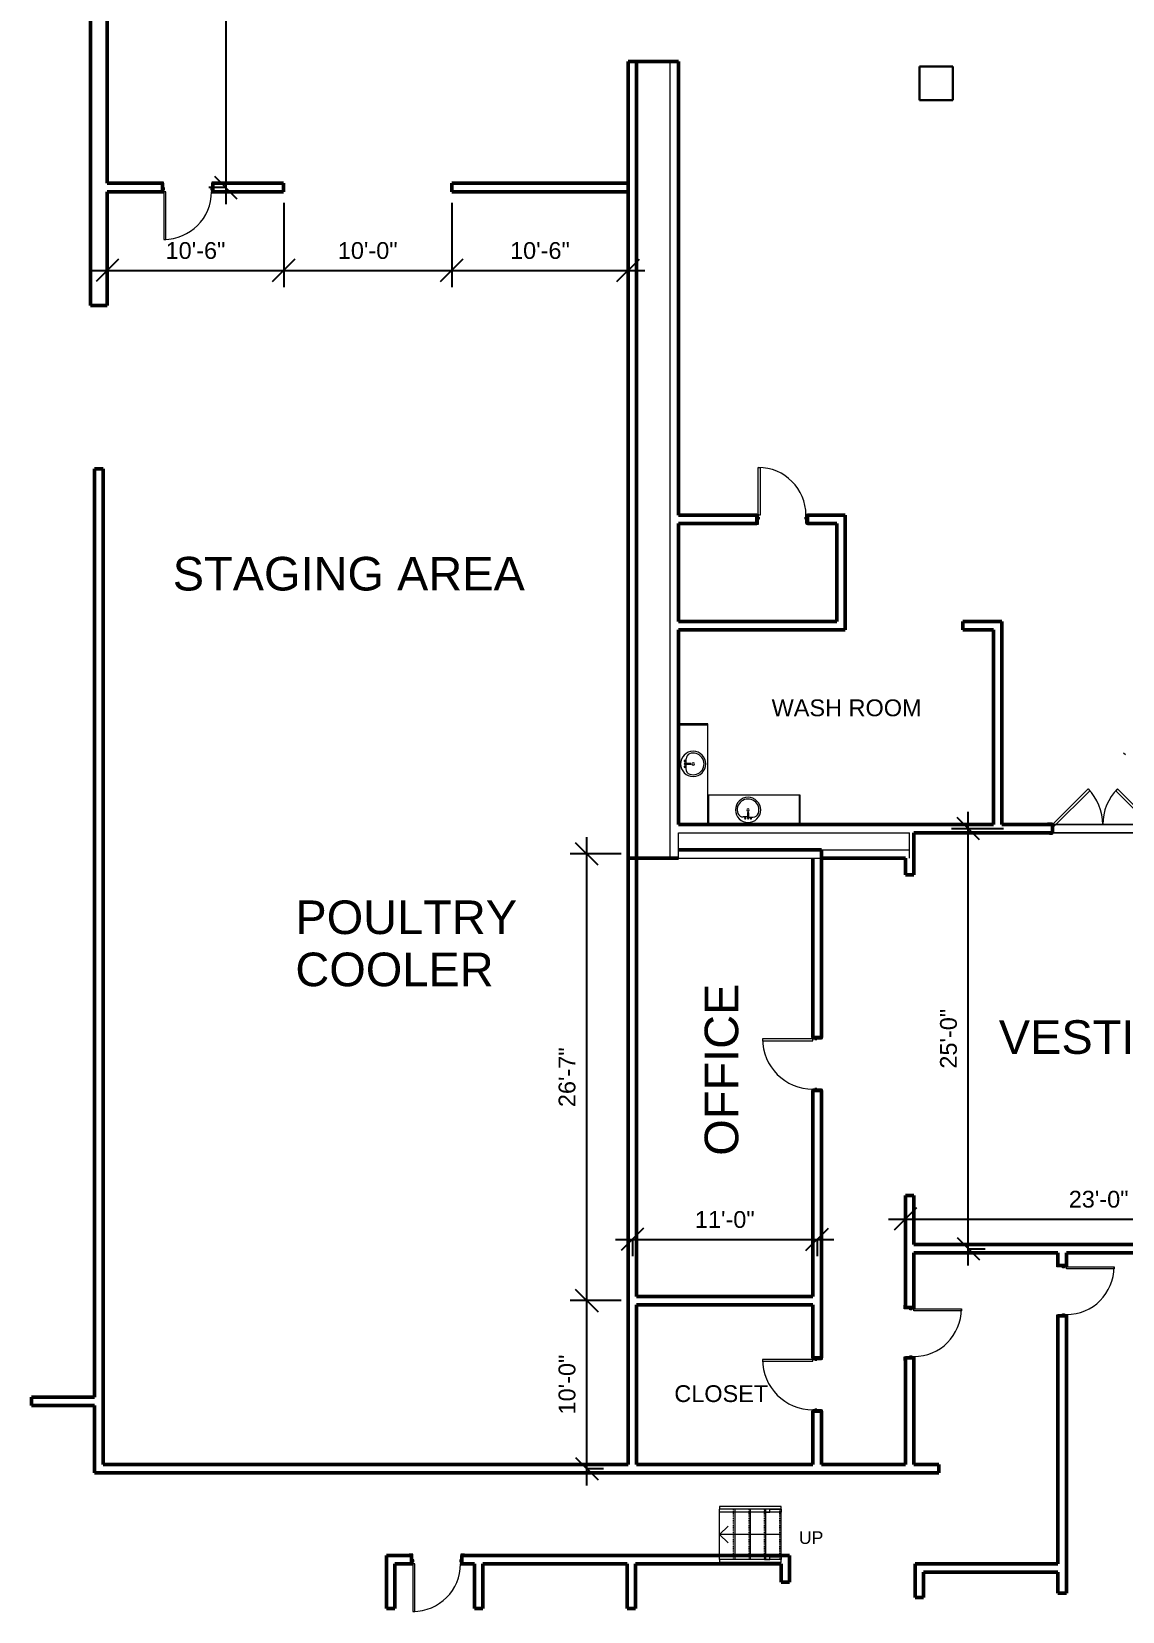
# Model space of a CAD drawing. Header units: inches. Extents: x 1913 to 17425, y -6710 to 1064.
# Drawn here: x 15751 to 16530, y -6655 to -5527 of the extents above; entities that cross this region are included whole.
import ezdxf

# ---------------------------------------------------------------- set-up
doc = ezdxf.new("R2010")
doc.units = ezdxf.units.IN
doc.header["$MEASUREMENT"] = 0
doc.linetypes.add('Overhead 1_16_', pattern=[0.101562, 0.0625, -0.039062])
for name, color, linetype, lineweight in [('A-ANNO-DIMS', 211, 'Continuous', 9), ('A-COLS', 52, 'Continuous', 9), ('A-DETL-MBND', 5, 'Continuous', 9), ('A-DOOR', 31, 'Continuous', 13), ('A-DOOR-FRAM', 31, 'Continuous', 20), ('A-FLOR-HRAL', 11, 'Continuous', 9), ('A-WALL', 113, 'Continuous', 13), ('G-ANNO-TEXT', 231, 'Continuous', 9), ('P-SANR-FIXT', 6, 'Continuous', 9), ('Q-CASE', 31, 'Continuous', 9), ('S-STRS', 31, 'Continuous', 9), ('S-STRS-ANNO', 31, 'Continuous', 9), ('S-STRS-IDEN', 31, 'Continuous', 9)]:
    doc.layers.add(name, color=color, linetype=linetype, lineweight=lineweight)
doc.styles.add('Arial', font='arial.ttf', dxfattribs={"height": 12})
doc.styles.add('Arial_2', font='arial.ttf', dxfattribs={"height": 32})
doc.styles.add('Arial_3', font='arial.ttf', dxfattribs={"height": 12})
doc.dimstyles.new('Linear_-_3_32__Arial', dxfattribs={"dimscale": 12, "dimtxt": 12.243113, "dimasz": 1.333333, "dimexe": 1, "dimexo": 0.666667, "dimgap": 0.666667, "dimtad": 1, "dimdec": 5, "dimrnd": 0.03125, "dimzin": 1, "dimdsep": 46, "dimlunit": 4, "dimtxsty": 'Arial', "dimblk1": 'OBLIQUE', "dimblk2": 'OBLIQUE', "dimsah": 1, "dimcen": 0.09, "dimdle": 1, "dimazin": 0, "dimtfac": 1, "dimtdec": 4, "dimtix": 1, "dimtmove": 0, "dimatfit": 3, "dimfxl": 1, "dimtvp": 1, "dimtfill": 1, "dimfrac": 2, "dimtolj": 1, "dimtzin": 0, "dimarcsym": 2})

# ---------------------------------------------------------------- blocks, each defined once
blk = doc.blocks.new('Door-Interior-Single-1_Panel-Wood - 34_ x 80_-379768-Level 2')
at = {"layer": 'A-DOOR', "lineweight": 9}
for p, q in [((-19.8, 3.9), (-17.3, 3.9)), ((-19.8, 3.1), (-19.8, 3.9)), ((-17.3, 3.1), (-19.8, 3.1)), ((-17.3, 3.9), (-17.3, 3.1)), ((17.2, 3.9), (19.7, 3.9)), ((17.2, 3.1), (17.2, 3.9)), ((19.7, 3.1), (17.2, 3.1)), ((19.7, 3.9), (19.7, 3.1)), ((-19.8, -2.9), (-17.3, -2.9)), ((-19.8, -3.6), (-19.8, -2.9)), ((-17.3, -3.6), (-19.8, -3.6)), ((-17.3, -2.9), (-17.3, -3.6)), ((17.2, -2.9), (19.7, -2.9)), ((17.2, -3.6), (17.2, -2.9)), ((19.7, -3.6), (17.2, -3.6)), ((19.7, -2.9), (19.7, -3.6))]:
    blk.add_line(p, q, dxfattribs=at)
at = {"layer": 'A-DOOR', "lineweight": 20}
for p, q in [((15.6, -2.9), (17, -2.9)), ((15.6, -36.9), (15.6, -2.9)), ((17, -2.9), (17, -36.9)), ((17, -36.9), (15.6, -36.9))]:
    blk.add_line(p, q, dxfattribs=at)
at = {"layer": 'A-DOOR', "lineweight": 9}
blk.add_arc((17, -2.9), 34, 180, 270, dxfattribs=at)
at = {"layer": 'A-DOOR-FRAM'}
for p, q in [((-18, 3.1), (-17, 3.1)), ((-18, -2.9), (-18, 3.1)), ((-17, 3.1), (-17, -0.1)), ((17, 3.1), (18, 3.1)), ((17, -0.1), (17, 3.1)), ((18, 3.1), (18, -2.9)), ((-17, -2.9), (-18, -2.9)), ((-17, -0.1), (-16.5, -0.1)), ((-17, -1.5), (-17, -2.9)), ((-16.5, -1.5), (-17, -1.5)), ((-16.5, -0.1), (-16.5, -1.5)), ((16.5, -0.1), (17, -0.1)), ((16.5, -1.5), (16.5, -0.1)), ((17, -1.5), (16.5, -1.5)), ((17, -2.9), (17, -1.5)), ((18, -2.9), (17, -2.9))]:
    blk.add_line(p, q, dxfattribs=at)
blk = doc.blocks.new('Door-Interior-Single-1_Panel-Wood - 34_ x 80_-379553-Level 2')
at = {"layer": 'A-DOOR', "lineweight": 20}
for p, q in [((17, 36.9), (15.6, 36.9)), ((15.6, 36.9), (15.6, 2.9)), ((17, 2.9), (17, 36.9)), ((15.6, 2.9), (17, 2.9))]:
    blk.add_line(p, q, dxfattribs=at)
at = {"layer": 'A-DOOR', "lineweight": 9}
for p, q in [((-17.3, 3.6), (-19.8, 3.6)), ((-19.8, 3.6), (-19.8, 2.9)), ((-19.8, 2.9), (-17.3, 2.9)), ((-17.3, 2.9), (-17.3, 3.6)), ((19.7, 3.6), (17.2, 3.6)), ((17.2, 3.6), (17.2, 2.9)), ((17.2, 2.9), (19.7, 2.9)), ((19.7, 2.9), (19.7, 3.6)), ((-17.3, -3.1), (-19.8, -3.1)), ((-19.8, -3.1), (-19.8, -3.9)), ((-19.8, -3.9), (-17.3, -3.9)), ((-17.3, -3.9), (-17.3, -3.1)), ((19.7, -3.1), (17.2, -3.1)), ((17.2, -3.1), (17.2, -3.9)), ((17.2, -3.9), (19.7, -3.9)), ((19.7, -3.9), (19.7, -3.1))]:
    blk.add_line(p, q, dxfattribs=at)
blk.add_arc((17, 2.9), 34, 90, 180, dxfattribs=at)
at = {"layer": 'A-DOOR-FRAM'}
for p, q in [((-17, 2.9), (-18, 2.9)), ((-18, 2.9), (-18, -3.1)), ((-17, 1.5), (-17, 2.9)), ((-16.5, 1.5), (-17, 1.5)), ((-17, -3.1), (-17, 0.1)), ((-17, 0.1), (-16.5, 0.1)), ((-16.5, 0.1), (-16.5, 1.5)), ((17, 1.5), (16.5, 1.5)), ((16.5, 1.5), (16.5, 0.1)), ((16.5, 0.1), (17, 0.1)), ((17, 2.9), (17, 1.5)), ((18, 2.9), (17, 2.9)), ((17, 0.1), (17, -3.1)), ((18, -3.1), (18, 2.9)), ((-18, -3.1), (-17, -3.1)), ((17, -3.1), (18, -3.1))]:
    blk.add_line(p, q, dxfattribs=at)
blk = doc.blocks.new('Rectangular Column - 24_ x 24_-381145-Level 2')
at = {"layer": 'A-COLS'}
for p, q in [((-12, 12), (-12, 12)), ((12, 12), (12, 12)), ((-12, -12), (-12, -12)), ((12, -12), (12, -12))]:
    blk.add_line(p, q, dxfattribs=at)
at = {"layer": 'A-COLS', "lineweight": 30}
for p, q in [((12, 12), (-12, 12)), ((-12, 12), (-12, -12)), ((12, -12), (12, 12)), ((-12, -12), (12, -12))]:
    blk.add_line(p, q, dxfattribs=at)
blk = doc.blocks.new('Top Rail Type - Top Rail_Internal_-385896-Level 2')
at = {"layer": 'A-FLOR-HRAL'}
for p, q in [((3243.2, -288.7), (3239.4, -288.7)), ((3239.4, -288.7), (3239.4, -290.7)), ((3239.4, -290.7), (3243.2, -290.7)), ((3243.2, -290.7), (3243.2, -288.7)), ((3243.2, -288.7), (3251.4, -288.7)), ((3251.4, -290.7), (3243.2, -290.7)), ((3251.4, -288.7), (3251.4, -288.7)), ((3251.4, -288.7), (3251.4, -290.7)), ((3251.4, -290.7), (3251.4, -290.7))]:
    blk.add_line(p, q, dxfattribs=at)
blk = doc.blocks.new('Top Rail Type - Top Rail_Internal_-V13-Level 2')
at = {"layer": 'A-FLOR-HRAL'}
for p, q in [((3207.4, -290.7), (3207.4, -288.7)), ((3251.4, -288.7), (3207.4, -288.7)), ((3251.4, -290.7), (3207.4, -290.7)), ((3251.4, -290.7), (3251.4, -288.7))]:
    blk.add_line(p, q, dxfattribs=at)
blk = doc.blocks.new('Top Rail Type - Top Rail_Internal_-385907-Level 2')
at = {"layer": 'A-FLOR-HRAL'}
for p, q in [((3243.2, -322.7), (3239.4, -322.7)), ((3239.4, -322.7), (3239.4, -324.7)), ((3239.4, -324.7), (3243.2, -324.7)), ((3243.2, -324.7), (3243.2, -322.7)), ((3243.2, -322.7), (3251.4, -322.7)), ((3251.4, -324.7), (3243.2, -324.7)), ((3251.4, -322.7), (3251.4, -322.7)), ((3251.4, -322.7), (3251.4, -324.7)), ((3251.4, -324.7), (3251.4, -324.7))]:
    blk.add_line(p, q, dxfattribs=at)
blk = doc.blocks.new('Top Rail Type - Top Rail_Internal_-V14-Level 2')
at = {"layer": 'A-FLOR-HRAL'}
for p, q in [((3207.4, -324.7), (3207.4, -322.7)), ((3251.4, -322.7), (3207.4, -322.7)), ((3251.4, -324.7), (3207.4, -324.7)), ((3251.4, -324.7), (3251.4, -322.7))]:
    blk.add_line(p, q, dxfattribs=at)
blk = doc.blocks.new('Double_8_lite_patio_door_5282 - 36x2_ x 80_ w_transom_-388733-Level 2')
at = {"layer": 'A-DOOR', "lineweight": 9}
h = blk.add_hatch(dxfattribs=at)
h.set_pattern_fill('FP_2', color=256, style=0, pattern_type=2)
h.set_pattern_definition([(45, (-3484.088, -197.312), (-8.012227, 8.012227), []), (135, (-3484.088, -197.312), (-8.012227, -8.012227), [])])
h.paths.add_polyline_path([(35, -3.8), (33, -3.8), (33, -3), (35, -3)], flags=0)
h.paths.add_polyline_path([(-39, -3.8), (-41, -3.8), (-41, -3), (-39, -3)], flags=0)
at = {"layer": 'A-DOOR'}
for p, q in [((13.1, 52.7), (11.8, 54)), ((-42.5, 4), (-39, 4)), ((-42.5, 3), (-42.5, 4)), ((-42.5, 4), (-42.5, 3)), ((-39, 4), (-42.5, 4)), ((-42.5, 4), (-42.5, 4)), ((-39, 3), (-42.5, 3)), ((-42.5, 3), (-39, 3)), ((-42.5, 3), (-42.5, 3)), ((-39, 4), (-39, 3)), ((-39, 3), (-39, 4)), ((-39, 4), (-39, 4)), ((-39, -3), (-39, 3)), ((-39, 3), (33, 3)), ((33, 3), (-39, 3)), ((-39, 3), (-39, -3)), ((-39, 3), (-39, 3)), ((-39, 3), (-39, 3)), ((33, 4), (36.5, 4)), ((33, 3), (33, 4)), ((33, 4), (33, 3)), ((36.5, 4), (33, 4)), ((33, 4), (33, 4)), ((33, 3), (33, -3)), ((33, -3), (33, 3)), ((33, 3), (33, 3)), ((36.5, 3), (33, 3)), ((33, 3), (36.5, 3)), ((33, 3), (33, 3)), ((36.5, 4), (36.5, 3)), ((36.5, 3), (36.5, 4)), ((36.5, 4), (36.5, 4)), ((36.5, 3), (36.5, 3)), ((-41, -3), (-39, -3)), ((-41, -3.8), (-41, -3)), ((-41, -3), (-41, -3.8)), ((-39, -3), (-41, -3)), ((-41, -3), (-41, -3)), ((-39, -3.8), (-41, -3.8)), ((-41, -3.8), (-39, -3.8)), ((-41, -3.8), (-41, -3.8)), ((33, -3), (-39, -3)), ((-39, -3), (33, -3)), ((-39, -3), (-39, -3)), ((-39, -3), (-39, -3.8)), ((-39, -3.8), (-39, -3)), ((-39, -3), (-39, -3)), ((-39, -3.8), (-39, -3.8)), ((33, -3), (33, -3)), ((33, -3), (35, -3)), ((33, -3.8), (33, -3)), ((33, -3), (33, -3)), ((33, -3), (33, -3.8)), ((35, -3), (33, -3)), ((35, -3.8), (33, -3.8)), ((33, -3.8), (35, -3.8)), ((33, -3.8), (33, -3.8)), ((35, -3), (35, -3.8)), ((35, -3), (35, -3)), ((35, -3.8), (35, -3)), ((35, -3.8), (35, -3.8))]:
    blk.add_line(p, q, dxfattribs=at)
at = {"layer": 'A-DOOR', "lineweight": 20}
for p, q in [((-39, 3), (-13.5, 28.5)), ((-12.3, 27.2), (-37.8, 1.8)), ((-13.5, 28.5), (-12.3, 27.2)), ((7.5, 28.5), (6.3, 27.2)), ((6.3, 27.2), (31.8, 1.8)), ((33, 3), (7.5, 28.5)), ((-37.8, 1.8), (-39, 3)), ((31.8, 1.8), (33, 3))]:
    blk.add_line(p, q, dxfattribs=at)
for centre, start, end in [((-39, 3), 0, 45), ((33, 3), 135, 180)]:
    blk.add_arc(centre, 36, start, end, dxfattribs=at)
at = {"layer": 'A-DOOR-FRAM'}
blk.add_line((36.5, -3), (33, -3), dxfattribs=at)
blk = doc.blocks.new('TR_Countertop_w_sink_4838 - 21_ Deep-389354-Level 2')
at = {"layer": 'Q-CASE'}
for p, q in [((22.1, 33), (-43.9, 33)), ((-43.9, 33), (-43.9, 12)), ((-43.2, 12.7), (-43.2, 33)), ((21.4, 12.7), (21.4, 33)), ((22.1, 12), (22.1, 33)), ((-43.9, 12.7), (22.1, 12.7)), ((-43.9, 12), (22.1, 12))]:
    blk.add_line(p, q, dxfattribs=at)
blk = doc.blocks.new('Sink-Round-Variable - 7_ Deep-383480-Level 2')
at = {"layer": 'P-SANR-FIXT'}
for p, q in [((3.4, 8.6), (0.3, 8.6)), ((3.4, 5.4), (3.4, 9.4)), ((4.2, 5.4), (4.2, 9.4)), ((4.2, 8.4), (7.4, 8.4))]:
    blk.add_line(p, q, dxfattribs=at)
for centre, radius, start, end in [((3.8, 3.4), 9, 90, 270), ((3.8, 3.4), 9, 270, 90), ((3.8, 3.4), 7.75, 161.8687, 20.0296), ((0.3, 4.6), 4, 90, 163.1077), ((1.8, 9.4), 0.5, 360, 180), ((1.8, 9.4), 0.5, 180, 0), ((3.8, 3.4), 0.875, 90, 270), ((3.8, 9.4), 0.375, 0, 180), ((3.8, 5.4), 0.375, 180, 360), ((3.8, 3.4), 0.875, 270, 90), ((5.8, 9.4), 0.5, 360, 180), ((5.8, 9.4), 0.5, 180, 360), ((7.4, 4.4), 4, 24.4314, 90)]:
    blk.add_arc(centre, radius, start, end, dxfattribs=at)
blk = doc.blocks.new('TR_Countertop_w_sink_4838 - 21_ Deep-389344-Level 2')
at = {"layer": 'Q-CASE'}
for p, q in [((28.1, 39), (-43.9, 39)), ((-43.9, 39), (-43.9, 18)), ((-43.2, 18.7), (-43.2, 39)), ((27.3, 18.7), (27.3, 39)), ((28.1, 18), (28.1, 39)), ((-43.9, 18.7), (28.1, 18.7)), ((-43.9, 18), (28.1, 18))]:
    blk.add_line(p, q, dxfattribs=at)
blk = doc.blocks.new('Door-Interior-Single-1_Panel-Wood - 36_ x 80_-389939-Level 2')
at = {"layer": 'A-DOOR', "lineweight": 20}
for p, q in [((18, 38.875), (16.625, 38.875)), ((16.625, 38.875), (16.625, 2.875)), ((18, 2.875), (18, 38.875)), ((16.625, 2.875), (18, 2.875))]:
    blk.add_line(p, q, dxfattribs=at)
at = {"layer": 'A-DOOR', "lineweight": 9}
for p, q in [((-18.25, 3.625), (-20.75, 3.625)), ((-20.75, 3.625), (-20.75, 2.875)), ((-20.75, 2.875), (-18.25, 2.875)), ((-18.25, 2.875), (-18.25, 3.625)), ((20.75, 3.625), (18.25, 3.625)), ((18.25, 3.625), (18.25, 2.875)), ((18.25, 2.875), (20.75, 2.875)), ((20.75, 2.875), (20.75, 3.625)), ((-18.25, -3.125), (-20.75, -3.125)), ((-20.75, -3.125), (-20.75, -3.875)), ((-20.75, -3.875), (-18.25, -3.875)), ((-18.25, -3.875), (-18.25, -3.125)), ((20.75, -3.125), (18.25, -3.125)), ((18.25, -3.125), (18.25, -3.875)), ((18.25, -3.875), (20.75, -3.875)), ((20.75, -3.875), (20.75, -3.125))]:
    blk.add_line(p, q, dxfattribs=at)
blk.add_arc((18, 2.875), 36, 90, 180, dxfattribs=at)
at = {"layer": 'A-DOOR-FRAM'}
for p, q in [((-18, 2.875), (-19, 2.875)), ((-19, 2.875), (-19, -3.125)), ((-18, 1.5), (-18, 2.875)), ((-17.5, 1.5), (-18, 1.5)), ((-18, -3.125), (-18, 0.125)), ((-18, 0.125), (-17.5, 0.125)), ((-17.5, 0.125), (-17.5, 1.5)), ((18, 1.5), (17.5, 1.5)), ((17.5, 1.5), (17.5, 0.125)), ((17.5, 0.125), (18, 0.125)), ((18, 2.875), (18, 1.5)), ((19, 2.875), (18, 2.875)), ((18, 0.125), (18, -3.125)), ((19, -3.125), (19, 2.875)), ((-19, -3.125), (-18, -3.125)), ((18, -3.125), (19, -3.125))]:
    blk.add_line(p, q, dxfattribs=at)
blk = doc.blocks.new('_Oblique')
at = {"color": 0, "linetype": 'ByBlock', "lineweight": -2}
blk.add_line((-0.5, -0.5), (0.5, 0.5), dxfattribs=at)
blk = doc.blocks.new('*D558')
at = {"layer": 'A-ANNO-DIMS', "color": 0, "lineweight": -2, "transparency": 16777216}
for p, q in [((15889.2, -5002.2), (15889.2, -5650.2)), ((15889.7, -5014.2), (15877.2, -5014.2)), ((15889.7, -5638.2), (15877.2, -5638.2))]:
    blk.add_line(p, q, dxfattribs=at)
at = {"layer": 'Defpoints', "color": 0, "lineweight": 0, "transparency": 16777216}
for p in [(15897.7, -5014.2), (15889.2, -5638.2), (15897.7, -5638.2)]:
    blk.add_point(p, dxfattribs=at)
at = {"layer": 'A-ANNO-DIMS', "color": 0, "lineweight": -2, "transparency": 16777216, "xscale": 16, "yscale": 16, "zscale": 16}
for p, rotation in [((15889.2, -5014.2), 90), ((15889.2, -5638.2), 270)]:
    blk.add_blockref('_Oblique', p, dxfattribs=dict(at, rotation=rotation))
at = {"layer": 'A-ANNO-DIMS', "color": 3, "lineweight": 0, "transparency": 16777216, "insert": (15875.1, -5326.2), "char_height": 12, "width": 77.979, "attachment_point": 5, "rotation": 90, "style": 'Arial'}
blk.add_mtext('\\A1;52\'-0"', dxfattribs=at)
blk = doc.blocks.new('*D562')
at = {"layer": 'A-ANNO-DIMS', "color": 0, "lineweight": -2, "transparency": 16777216}
for p, q in [((16419.5, -6408.2), (16419.5, -6084.2)), ((16444.7, -6096.2), (16407.5, -6096.2)), ((16419, -6396.2), (16431.5, -6396.2))]:
    blk.add_line(p, q, dxfattribs=at)
at = {"layer": 'Defpoints', "color": 0, "lineweight": 0, "transparency": 16777216}
for p in [(16419.5, -6096.2), (16452.7, -6096.2), (16411, -6396.2)]:
    blk.add_point(p, dxfattribs=at)
at = {"layer": 'A-ANNO-DIMS', "color": 0, "lineweight": -2, "transparency": 16777216, "xscale": 16, "yscale": 16, "zscale": 16}
for p, rotation in [((16419.5, -6096.2), 90), ((16419.5, -6396.2), 270)]:
    blk.add_blockref('_Oblique', p, dxfattribs=dict(at, rotation=rotation))
at = {"layer": 'A-ANNO-DIMS', "color": 3, "lineweight": 0, "transparency": 16777216, "insert": (16405.4, -6246.2), "char_height": 12, "width": 77.979, "attachment_point": 5, "rotation": 90, "style": 'Arial'}
blk.add_mtext('\\A1;25\'-0"', dxfattribs=at)
blk = doc.blocks.new('*D563')
at = {"layer": 'A-ANNO-DIMS', "color": 0, "lineweight": -2, "transparency": 16777216}
for p, q in [((16362.6, -6375), (16662.6, -6375)), ((16374.6, -6365.3), (16374.6, -6387)), ((16650.6, -6374.6), (16650.6, -6387))]:
    blk.add_line(p, q, dxfattribs=at)
at = {"layer": 'Defpoints', "color": 0, "lineweight": 0, "transparency": 16777216}
for p in [(16374.6, -6357.3), (16650.6, -6366.6), (16650.6, -6375)]:
    blk.add_point(p, dxfattribs=at)
at = {"layer": 'A-ANNO-DIMS', "color": 0, "lineweight": -2, "transparency": 16777216, "xscale": 16, "yscale": 16, "zscale": 16, "rotation": 180}
blk.add_blockref('_Oblique', (16374.6, -6375), dxfattribs=at)
at = {"layer": 'A-ANNO-DIMS', "color": 0, "lineweight": -2, "transparency": 16777216, "xscale": 16, "yscale": 16, "zscale": 16}
blk.add_blockref('_Oblique', (16650.6, -6375), dxfattribs=at)
at = {"layer": 'A-ANNO-DIMS', "color": 3, "lineweight": 0, "transparency": 16777216, "insert": (16512.6, -6360.9), "char_height": 12, "width": 77.979, "attachment_point": 5, "style": 'Arial'}
blk.add_mtext('\\A1;23\'-0"', dxfattribs=at)
blk = doc.blocks.new('*D565')
at = {"layer": 'A-ANNO-DIMS', "color": 0, "lineweight": -2, "transparency": 16777216}
for p, q in [((15930.6, -5649.2), (15930.6, -5709.4)), ((15792.6, -5697.4), (15942.6, -5697.4)), ((15804.6, -5696.9), (15804.6, -5709.4))]:
    blk.add_line(p, q, dxfattribs=at)
at = {"layer": 'Defpoints', "color": 0, "lineweight": 0, "transparency": 16777216}
for p in [(15930.6, -5641.2), (15804.6, -5688.9), (15930.6, -5697.4)]:
    blk.add_point(p, dxfattribs=at)
at = {"layer": 'A-ANNO-DIMS', "color": 0, "lineweight": -2, "transparency": 16777216, "xscale": 16, "yscale": 16, "zscale": 16, "rotation": 180}
blk.add_blockref('_Oblique', (15804.6, -5697.4), dxfattribs=at)
at = {"layer": 'A-ANNO-DIMS', "color": 0, "lineweight": -2, "transparency": 16777216, "xscale": 16, "yscale": 16, "zscale": 16}
blk.add_blockref('_Oblique', (15930.6, -5697.4), dxfattribs=at)
at = {"layer": 'A-ANNO-DIMS', "color": 3, "lineweight": 0, "transparency": 16777216, "insert": (15867.6, -5683.3), "char_height": 12, "width": 77.979, "attachment_point": 5, "style": 'Arial'}
blk.add_mtext('\\A1;10\'-6"', dxfattribs=at)
blk = doc.blocks.new('*D566')
at = {"layer": 'A-ANNO-DIMS', "color": 0, "lineweight": -2, "transparency": 16777216}
for p, q in [((15930.6, -5649.2), (15930.6, -5709.4)), ((16050.6, -5649.2), (16050.6, -5709.4)), ((15918.6, -5697.4), (16062.6, -5697.4))]:
    blk.add_line(p, q, dxfattribs=at)
at = {"layer": 'Defpoints', "color": 0, "lineweight": 0, "transparency": 16777216}
for p in [(15930.6, -5641.2), (16050.6, -5641.2), (16050.6, -5697.4)]:
    blk.add_point(p, dxfattribs=at)
at = {"layer": 'A-ANNO-DIMS', "color": 0, "lineweight": -2, "transparency": 16777216, "xscale": 16, "yscale": 16, "zscale": 16, "rotation": 180}
blk.add_blockref('_Oblique', (15930.6, -5697.4), dxfattribs=at)
at = {"layer": 'A-ANNO-DIMS', "color": 0, "lineweight": -2, "transparency": 16777216, "xscale": 16, "yscale": 16, "zscale": 16}
blk.add_blockref('_Oblique', (16050.6, -5697.4), dxfattribs=at)
at = {"layer": 'A-ANNO-DIMS', "color": 3, "lineweight": 0, "transparency": 16777216, "insert": (15990.6, -5683.3), "char_height": 12, "width": 77.979, "attachment_point": 5, "style": 'Arial'}
blk.add_mtext('\\A1;10\'-0"', dxfattribs=at)
blk = doc.blocks.new('*D567')
at = {"layer": 'A-ANNO-DIMS', "color": 0, "lineweight": -2, "transparency": 16777216}
for p, q in [((16050.6, -5649.2), (16050.6, -5709.4)), ((16038.6, -5697.4), (16188.6, -5697.4)), ((16176.6, -5696.9), (16176.6, -5709.4))]:
    blk.add_line(p, q, dxfattribs=at)
at = {"layer": 'Defpoints', "color": 0, "lineweight": 0, "transparency": 16777216}
for p in [(16050.6, -5641.2), (16176.6, -5688.9), (16176.6, -5697.4)]:
    blk.add_point(p, dxfattribs=at)
at = {"layer": 'A-ANNO-DIMS', "color": 0, "lineweight": -2, "transparency": 16777216, "xscale": 16, "yscale": 16, "zscale": 16, "rotation": 180}
blk.add_blockref('_Oblique', (16050.6, -5697.4), dxfattribs=at)
at = {"layer": 'A-ANNO-DIMS', "color": 0, "lineweight": -2, "transparency": 16777216, "xscale": 16, "yscale": 16, "zscale": 16}
blk.add_blockref('_Oblique', (16176.6, -5697.4), dxfattribs=at)
at = {"layer": 'A-ANNO-DIMS', "color": 3, "lineweight": 0, "transparency": 16777216, "insert": (16113.6, -5683.3), "char_height": 12, "width": 77.979, "attachment_point": 5, "style": 'Arial'}
blk.add_mtext('\\A1;10\'-6"', dxfattribs=at)
blk = doc.blocks.new('*D569')
at = {"layer": 'A-ANNO-DIMS', "color": 0, "lineweight": -2, "transparency": 16777216}
for p, q in [((16147.1, -6565.2), (16147.1, -6421.2)), ((16171.6, -6433.2), (16135.1, -6433.2)), ((16146.6, -6553.2), (16159.1, -6553.2))]:
    blk.add_line(p, q, dxfattribs=at)
at = {"layer": 'Defpoints', "color": 0, "lineweight": 0, "transparency": 16777216}
for p in [(16147.1, -6433.2), (16179.6, -6433.2), (16138.6, -6553.2)]:
    blk.add_point(p, dxfattribs=at)
at = {"layer": 'A-ANNO-DIMS', "color": 0, "lineweight": -2, "transparency": 16777216, "xscale": 16, "yscale": 16, "zscale": 16}
for p, rotation in [((16147.1, -6433.2), 90), ((16147.1, -6553.2), 270)]:
    blk.add_blockref('_Oblique', p, dxfattribs=dict(at, rotation=rotation))
at = {"layer": 'A-ANNO-DIMS', "color": 3, "lineweight": 0, "transparency": 16777216, "insert": (16133, -6493.2), "char_height": 12, "width": 77.979, "attachment_point": 5, "rotation": 90, "style": 'Arial'}
blk.add_mtext('\\A1;10\'-0"', dxfattribs=at)
blk = doc.blocks.new('*D570')
at = {"layer": 'A-ANNO-DIMS', "color": 0, "lineweight": -2, "transparency": 16777216}
for p, q in [((16147.1, -6445.2), (16147.1, -6102.2)), ((16171.6, -6114.2), (16135.1, -6114.2)), ((16171.6, -6433.2), (16135.1, -6433.2))]:
    blk.add_line(p, q, dxfattribs=at)
at = {"layer": 'Defpoints', "color": 0, "lineweight": 0, "transparency": 16777216}
for p in [(16147.1, -6114.2), (16179.6, -6114.2), (16179.6, -6433.2)]:
    blk.add_point(p, dxfattribs=at)
at = {"layer": 'A-ANNO-DIMS', "color": 0, "lineweight": -2, "transparency": 16777216, "xscale": 16, "yscale": 16, "zscale": 16}
for p, rotation in [((16147.1, -6114.2), 90), ((16147.1, -6433.2), 270)]:
    blk.add_blockref('_Oblique', p, dxfattribs=dict(at, rotation=rotation))
at = {"layer": 'A-ANNO-DIMS', "color": 3, "lineweight": 0, "transparency": 16777216, "insert": (16133, -6273.7), "char_height": 12, "width": 77.979, "attachment_point": 5, "rotation": 90, "style": 'Arial'}
blk.add_mtext('\\A1;26\'-7"', dxfattribs=at)
blk = doc.blocks.new('*D571')
at = {"layer": 'A-ANNO-DIMS', "color": 0, "lineweight": -2, "transparency": 16777216}
for p, q in [((16167.6, -6389.5), (16323.6, -6389.5)), ((16179.6, -6389), (16179.6, -6401.5)), ((16311.6, -6389), (16311.6, -6401.5))]:
    blk.add_line(p, q, dxfattribs=at)
at = {"layer": 'Defpoints', "color": 0, "lineweight": 0, "transparency": 16777216}
for p in [(16179.6, -6381), (16311.6, -6381), (16311.6, -6389.5)]:
    blk.add_point(p, dxfattribs=at)
at = {"layer": 'A-ANNO-DIMS', "color": 0, "lineweight": -2, "transparency": 16777216, "xscale": 16, "yscale": 16, "zscale": 16, "rotation": 180}
blk.add_blockref('_Oblique', (16179.6, -6389.5), dxfattribs=at)
at = {"layer": 'A-ANNO-DIMS', "color": 0, "lineweight": -2, "transparency": 16777216, "xscale": 16, "yscale": 16, "zscale": 16}
blk.add_blockref('_Oblique', (16311.6, -6389.5), dxfattribs=at)
at = {"layer": 'A-ANNO-DIMS', "color": 3, "lineweight": 0, "transparency": 16777216, "insert": (16245.6, -6375.4), "char_height": 12, "width": 77.979, "attachment_point": 5, "style": 'Arial'}
blk.add_mtext('\\A1;11\'-0"', dxfattribs=at)

msp = doc.modelspace()

# ---------------------------------------------------------------- linework, layer by layer
at = {"layer": 'A-DETL-MBND'}
msp.add_line((16176.562499, -6117.218751), (16176.562499, -6550.218751), dxfattribs=at)
at = {"layer": 'A-WALL', "lineweight": 50}
for p, q in [((15792.562499, -5020.218751), (15792.562499, -5722.498244)), ((15804.562499, -5635.218751), (15804.562499, -5020.218751)), ((16176.562499, -5548.218751), (16176.562499, -6550.218751)), ((16212.562499, -5548.218751), (16176.562499, -5548.218751)), ((16182.562499, -6430.218751), (16182.562499, -5548.218751)), ((16212.562499, -5872.218751), (16212.562499, -5548.218751)), ((15844.062499, -5635.218751), (15804.562499, -5635.218751)), ((15804.562499, -5641.218751), (15844.062499, -5641.218751)), ((15804.562499, -5722.498244), (15804.562499, -5641.218751)), ((15844.062499, -5641.218751), (15844.062499, -5635.218751)), ((15930.562499, -5635.218751), (15880.062499, -5635.218751)), ((15880.062499, -5635.218751), (15880.062499, -5641.218751)), ((15880.062499, -5641.218751), (15930.562499, -5641.218751)), ((15930.562499, -5641.218751), (15930.562499, -5635.218751)), ((16176.562499, -5635.218751), (16050.562499, -5635.218751)), ((16050.562499, -5635.218751), (16050.562499, -5641.218751)), ((16050.562499, -5641.218751), (16176.562499, -5641.218751)), ((15792.562499, -5722.498244), (15804.562499, -5722.498244)), ((15795.562499, -5839.218751), (15795.562499, -6502.218751)), ((15801.562499, -5839.218751), (15795.562499, -5839.218751)), ((15801.562499, -6550.218751), (15801.562499, -5839.218751)), ((16268.562499, -5872.218751), (16212.562499, -5872.218751)), ((16212.562499, -5878.218751), (16268.562499, -5878.218751)), ((16212.562499, -5948.218751), (16212.562499, -5878.218751)), ((16268.562499, -5878.218751), (16268.562499, -5872.218751)), ((16331.562499, -5872.218751), (16304.562499, -5872.218751)), ((16304.562499, -5872.218751), (16304.562499, -5878.218751)), ((16304.562499, -5878.218751), (16325.562499, -5878.218751)), ((16325.562499, -5878.218751), (16325.562499, -5948.218751)), ((16331.562499, -5954.218751), (16331.562499, -5872.218751)), ((16325.562499, -5948.218751), (16212.562499, -5948.218751)), ((16212.562499, -5954.218751), (16331.562499, -5954.218751)), ((16212.562499, -6093.218751), (16212.562499, -5954.218751)), ((16443.562499, -5948.218751), (16415.562499, -5948.218751)), ((16415.562499, -5948.218751), (16415.562499, -5954.218751)), ((16415.562499, -5954.218751), (16437.562499, -5954.218751)), ((16437.562499, -5954.218751), (16437.562499, -6093.218751)), ((16443.562499, -6093.218751), (16443.562499, -5948.218751)), ((16437.562499, -6093.218751), (16212.562499, -6093.218751)), ((16479.562499, -6093.218751), (16443.562499, -6093.218751)), ((16479.562499, -6099.218751), (16479.562499, -6093.218751)), ((16380.562499, -6099.218751), (16479.562499, -6099.218751)), ((16380.562499, -6129.218751), (16380.562499, -6099.218751)), ((16314.562499, -6111.218751), (16212.562499, -6111.218751)), ((16314.562499, -6245.218751), (16314.562499, -6111.218751)), ((16176.562499, -6117.218751), (16212.562499, -6117.218751)), ((16308.562499, -6117.218751), (16308.562499, -6245.218751)), ((16314.562499, -6117.218751), (16374.562499, -6117.218751)), ((16374.562499, -6117.218751), (16374.562499, -6129.218751)), ((16374.562499, -6129.218751), (16380.562499, -6129.218751)), ((16308.562499, -6245.218751), (16314.562499, -6245.218751)), ((16308.562499, -6283.218751), (16308.562499, -6430.218751)), ((16314.562499, -6283.218751), (16308.562499, -6283.218751)), ((16314.562499, -6474.218751), (16314.562499, -6283.218751)), ((16380.562499, -6358.218751), (16374.562499, -6358.218751)), ((16374.562499, -6358.218751), (16374.562499, -6438.218751)), ((16380.562499, -6393.218751), (16380.562499, -6358.218751)), ((16650.562499, -6393.218751), (16380.562499, -6393.218751)), ((16380.562499, -6399.218751), (16483.562499, -6399.218751)), ((16380.562499, -6438.218751), (16380.562499, -6399.218751)), ((16483.562499, -6399.218751), (16483.562499, -6408.218751)), ((16483.562499, -6408.218751), (16489.562499, -6408.218751)), ((16489.562499, -6399.218751), (16607.562499, -6399.218751)), ((16489.562499, -6408.218751), (16489.562499, -6399.218751)), ((16308.562499, -6430.218751), (16182.562499, -6430.218751)), ((16182.562499, -6550.218751), (16182.562499, -6436.218751)), ((16182.562499, -6436.218751), (16308.562499, -6436.218751)), ((16308.562499, -6436.218751), (16308.562499, -6474.218751)), ((16374.562499, -6438.218751), (16380.562499, -6438.218751)), ((16483.562499, -6444.218751), (16483.562499, -6621.218751)), ((16489.562499, -6444.218751), (16483.562499, -6444.218751)), ((16489.562499, -6642.218751), (16489.562499, -6444.218751)), ((16308.562499, -6474.218751), (16314.562499, -6474.218751)), ((16380.562499, -6474.218751), (16374.562499, -6474.218751)), ((16374.562499, -6474.218751), (16374.562499, -6550.218751)), ((16380.562499, -6550.218751), (16380.562499, -6474.218751)), ((15795.562499, -6502.218751), (15750.562499, -6502.218751)), ((15750.562499, -6502.218751), (15750.562499, -6508.218751)), ((15750.562499, -6508.218751), (15795.562499, -6508.218751)), ((15795.562499, -6508.218751), (15795.562499, -6556.218751)), ((16308.562499, -6512.218751), (16308.562499, -6550.218751)), ((16314.562499, -6512.218751), (16308.562499, -6512.218751)), ((16314.562499, -6550.218751), (16314.562499, -6512.218751)), ((16176.562499, -6550.218751), (15801.562499, -6550.218751)), ((16308.562499, -6550.218751), (16182.562499, -6550.218751)), ((16374.562499, -6550.218751), (16314.562499, -6550.218751)), ((16398.562499, -6550.218751), (16380.562499, -6550.218751)), ((16398.562499, -6556.218751), (16398.562499, -6550.218751)), ((15795.562499, -6556.218751), (16398.562499, -6556.218751)), ((16021.91713, -6615.229289), (16003.91713, -6615.229289)), ((16003.91713, -6615.229289), (16003.91713, -6653.229289)), ((16009.91713, -6621.229289), (16021.91713, -6621.229289)), ((16009.91713, -6653.229289), (16009.91713, -6621.229289)), ((16021.91713, -6621.229289), (16021.91713, -6615.229289)), ((16291.91713, -6615.229289), (16057.91713, -6615.229289)), ((16057.91713, -6615.229289), (16057.91713, -6621.229289)), ((16057.91713, -6621.229289), (16066.91713, -6621.229289)), ((16066.91713, -6621.229289), (16066.91713, -6653.229289)), ((16072.91713, -6621.229289), (16175.91713, -6621.229289)), ((16072.91713, -6653.229289), (16072.91713, -6621.229289)), ((16175.91713, -6621.229289), (16175.91713, -6653.229289)), ((16181.91713, -6621.229289), (16285.91713, -6621.229289)), ((16181.91713, -6653.229289), (16181.91713, -6621.229289)), ((16285.91713, -6621.229289), (16285.91713, -6634.229289)), ((16291.91713, -6634.229289), (16291.91713, -6615.229289)), ((16483.562499, -6621.218751), (16381.562499, -6621.218751)), ((16381.562499, -6621.218751), (16381.562499, -6645.218751)), ((16285.91713, -6634.229289), (16291.91713, -6634.229289)), ((16387.562499, -6627.218751), (16483.562499, -6627.218751)), ((16387.562499, -6645.218751), (16387.562499, -6627.218751)), ((16483.562499, -6627.218751), (16483.562499, -6642.218751)), ((16381.562499, -6645.218751), (16387.562499, -6645.218751)), ((16483.562499, -6642.218751), (16489.562499, -6642.218751)), ((16003.91713, -6653.229289), (16009.91713, -6653.229289)), ((16066.91713, -6653.229289), (16072.91713, -6653.229289)), ((16175.91713, -6653.229289), (16181.91713, -6653.229289))]:
    msp.add_line(p, q, dxfattribs=at)
at = {"layer": 'A-WALL'}
for p, q in [((16206.562499, -6117.218751), (16206.562499, -5548.218751)), ((16212.562499, -6099.218751), (16377.562499, -6099.218751)), ((16212.562499, -6117.218751), (16212.562499, -6099.218751)), ((16377.562499, -6117.218751), (16377.562499, -6099.218751)), ((16314.562499, -6111.218751), (16377.562499, -6111.218751)), ((16212.562499, -6117.218751), (16314.562499, -6117.218751))]:
    msp.add_line(p, q, dxfattribs=at)
at = {"layer": 'S-STRS'}
for p, q in [((16241.91713, -6580.229289), (16241.91713, -6582.229289)), ((16285.91713, -6580.229289), (16241.91713, -6580.229289)), ((16252.91713, -6582.229289), (16241.91713, -6582.229289)), ((16241.91713, -6618.229289), (16241.91713, -6582.229289)), ((16263.91713, -6582.229289), (16252.91713, -6582.229289)), ((16252.91713, -6618.229289), (16252.91713, -6582.229289)), ((16274.91713, -6582.229289), (16263.91713, -6582.229289)), ((16263.91713, -6618.229289), (16263.91713, -6582.229289)), ((16285.91713, -6582.229289), (16274.91713, -6582.229289)), ((16274.91713, -6618.229289), (16274.91713, -6582.229289)), ((16285.91713, -6582.229289), (16285.91713, -6580.229289)), ((16285.91713, -6618.229289), (16285.91713, -6582.229289)), ((16241.91713, -6618.229289), (16241.91713, -6620.229289)), ((16252.91713, -6618.229289), (16241.91713, -6618.229289)), ((16285.91713, -6620.229289), (16241.91713, -6620.229289)), ((16263.91713, -6618.229289), (16252.91713, -6618.229289)), ((16274.91713, -6618.229289), (16263.91713, -6618.229289)), ((16285.91713, -6618.229289), (16274.91713, -6618.229289)), ((16285.91713, -6620.229289), (16285.91713, -6618.229289))]:
    msp.add_line(p, q, dxfattribs=at)
at = {"layer": 'S-STRS', "linetype": 'Overhead 1_16_'}
for p, q in [((16251.91713, -6618.229289), (16251.91713, -6582.229289)), ((16262.91713, -6618.229289), (16262.91713, -6582.229289)), ((16273.91713, -6618.229289), (16273.91713, -6582.229289)), ((16284.91713, -6618.229289), (16284.91713, -6582.229289))]:
    msp.add_line(p, q, dxfattribs=at)
at = {"layer": 'S-STRS-ANNO'}
for p, q in [((16241.91713, -6600.229289), (16247.91713, -6594.229289)), ((16252.91713, -6600.229289), (16241.91713, -6600.229289)), ((16241.91713, -6600.229289), (16247.91713, -6606.229289)), ((16263.91713, -6600.229289), (16252.91713, -6600.229289)), ((16274.91713, -6600.229289), (16263.91713, -6600.229289)), ((16285.91713, -6600.229289), (16274.91713, -6600.229289))]:
    msp.add_line(p, q, dxfattribs=at)

# ---------------------------------------------------------------- block references
at = {"layer": 'A-COLS'}
msp.add_blockref('Rectangular Column - 24_ x 24_-381145-Level 2', (16396.562499, -5563.754579), dxfattribs=at)
at = {"layer": 'A-DOOR'}
for name, p, rotation in [('Door-Interior-Single-1_Panel-Wood - 34_ x 80_-379553-Level 2', (15862.062499, -5638.343751), 180), ('Door-Interior-Single-1_Panel-Wood - 34_ x 80_-379768-Level 2', (16286.562499, -5875.093751), 180), ('Door-Interior-Single-1_Panel-Wood - 36_ x 80_-389939-Level 2', (16311.437499, -6264.218751), 89.9999999999999), ('Door-Interior-Single-1_Panel-Wood - 34_ x 80_-379768-Level 2', (16486.687499, -6426.218751), 89.9999999999999), ('Door-Interior-Single-1_Panel-Wood - 34_ x 80_-379768-Level 2', (16377.687499, -6456.218751), 89.9999999999999), ('Door-Interior-Single-1_Panel-Wood - 36_ x 80_-389939-Level 2', (16311.437499, -6493.218751), 89.9999999999999), ('Door-Interior-Single-1_Panel-Wood - 34_ x 80_-379553-Level 2', (16039.91713, -6618.354289), 180)]:
    msp.add_blockref(name, p, dxfattribs=dict(at, rotation=rotation))
msp.add_blockref('Double_8_lite_patio_door_5282 - 36x2_ x 80_ w_transom_-388733-Level 2', (16518.562499, -6096.218751), dxfattribs=at)
at = {"layer": 'A-FLOR-HRAL'}
for name in ['Top Rail Type - Top Rail_Internal_-V13-Level 2', 'Top Rail Type - Top Rail_Internal_-385896-Level 2', 'Top Rail Type - Top Rail_Internal_-V14-Level 2', 'Top Rail Type - Top Rail_Internal_-385907-Level 2']:
    msp.add_blockref(name, (13034.474844, -6293.530787), dxfattribs=at)
at = {"layer": 'P-SANR-FIXT'}
for p, rotation in [((16226.415559, -6053.710511), 89.9999999999999), ((16266.040047, -6079.365691), 180)]:
    msp.add_blockref('Sink-Round-Variable - 7_ Deep-383480-Level 2', p, dxfattribs=dict(at, rotation=rotation))
at = {"layer": 'Q-CASE', "rotation": 269.9999999999999}
msp.add_blockref('TR_Countertop_w_sink_4838 - 21_ Deep-389344-Level 2', (16194.562499, -6065.160101), dxfattribs=at)
at = {"layer": 'Q-CASE'}
msp.add_blockref('TR_Countertop_w_sink_4838 - 21_ Deep-389354-Level 2', (16277.453786, -6105.218751), dxfattribs=at)

# ---------------------------------------------------------------- texts
at = {"layer": 'G-ANNO-TEXT', "color": 7, "attachment_point": 1}
for s, insert, char_height, width, style in [('STAGING AREA', (15851.352093, -5902.039843), 24, 302.394, 'Arial_2'), ('WASH ROOM', (16279.055536, -6003.835014), 12, 130.29, 'Arial_3'), ('POULTRY', (15938.941557, -6147.432364), 24, 189.678, 'Arial_2'), ('COOLER', (15938.941557, -6184.682364), 24, 169.983, 'Arial_2'), ('VESTIBULE', (16441.28973, -6232.995119), 24, 222.099, 'Arial_2'), ('CLOSET', (16209.559559, -6493.685545), 12, 81.204, 'Arial_3')]:
    msp.add_mtext(s, dxfattribs=dict(at, insert=insert, char_height=char_height, width=width, style=style))
at = {"layer": 'G-ANNO-TEXT', "color": 7, "insert": (16231.227583, -6329.777784), "char_height": 24, "width": 147.561, "attachment_point": 1, "rotation": 90, "style": 'Arial_2'}
msp.add_mtext('OFFICE', dxfattribs=at)
at = {"layer": 'S-STRS-IDEN', "insert": (16298.555006, -6598.033904), "char_height": 9, "width": 20.85096288, "attachment_point": 1, "line_spacing_factor": 0.941778, "style": 'Arial', "bg_fill": 3, "box_fill_scale": 1.25, "bg_fill_color": 256, "bg_fill_true_color": 13158600, "bg_fill_transparency": 0}
msp.add_mtext('UP', dxfattribs=at)

# ---------------------------------------------------------------- dimensions: what is measured, and where the dimension line sits
at = {"layer": 'A-ANNO-DIMS', "color": 1, "lineweight": 0}
for base, p1, p2, picture, middle in [((15889.201625, -5638.218751), (15897.686906, -5014.218751), (15897.686906, -5638.218751), '*D558', (15875.074749, -5326.218751)), ((16419.489294, -6096.218751), (16411.004013, -6396.218751), (16452.663703, -6096.218751), '*D562', (16405.362418, -6246.218751)), ((16147.105303, -6114.218751), (16179.562499, -6433.218751), (16179.562499, -6114.218751), '*D570', (16132.978427, -6273.718751)), ((16147.105303, -6433.218751), (16138.620021, -6553.218751), (16179.562499, -6433.218751), '*D569', (16132.978427, -6493.218751))]:
    dim = msp.add_linear_dim(base=base, p1=p1, p2=p2, angle=90, dimstyle='Linear_-_3_32__Arial', override={"dimpost": '<>', "dimclrt": 3, "dimfxl": 288.006944, "dimtfill": 0}, dxfattribs=at)
    dim.commit()
    dim.dimension.update_dxf_attribs({"geometry": picture, "text_midpoint": middle})
for base, p1, p2, picture, middle in [((15930.562499, -5697.418203), (15804.562499, -5688.932922), (15930.562499, -5641.218751), '*D565', (15867.562499, -5683.291328)), ((16050.562499, -5697.418203), (15930.562499, -5641.218751), (16050.562499, -5641.218751), '*D566', (15990.562499, -5683.291328)), ((16176.562499, -5697.418203), (16050.562499, -5641.218751), (16176.562499, -5688.932922), '*D567', (16113.562499, -5683.291328)), ((16650.562499, -6375.047308), (16374.562499, -6357.27298), (16650.562499, -6366.562027), '*D563', (16512.562499, -6360.916339)), ((16311.562499, -6389.525782), (16179.562499, -6381.0405), (16311.562499, -6381.0405), '*D571', (16245.562499, -6375.398906))]:
    dim = msp.add_linear_dim(base=base, p1=p1, p2=p2, dimstyle='Linear_-_3_32__Arial', override={"dimpost": '<>', "dimclrt": 3, "dimfxl": 288.006944, "dimtfill": 0}, dxfattribs=at)
    dim.commit()
    dim.dimension.update_dxf_attribs({"geometry": picture, "text_midpoint": middle})

doc.saveas('drawing.dxf')
